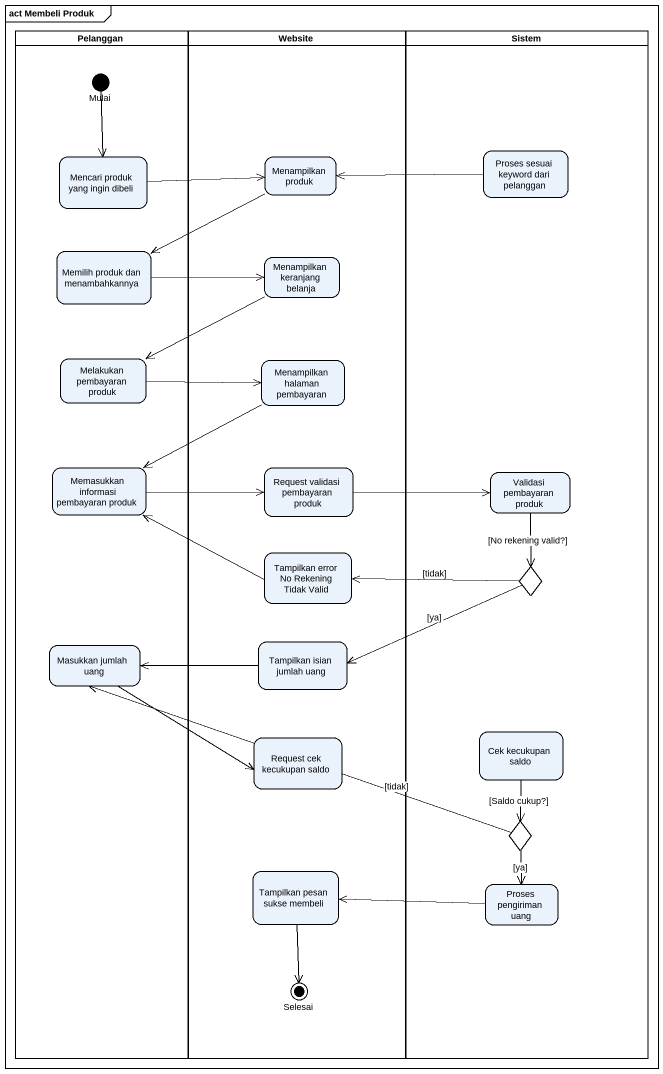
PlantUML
@startuml
mainframe act Membeli Produk
hide empty description
state Pelanggan <<partition>> {
  state Mulai <<start>>
  state "Mencari produk yang ingin dibeli" as Mencari_produk_yang_ingin
  state "Memilih produk dan menambahkannya" as Memilih_produk_dan
  state "Melakukan pembayaran produk" as Melakukan_pembayaran_produk
  state "Memasukkan informasi pembayaran produk" as Memasukkan_informasi
  state "Masukkan jumlah uang" as Masukkan_jumlah_uang
}
state Website <<partition>> {
  state "Menampilkan produk" as Menampilkan_produk
  state "Menampilkan keranjang belanja" as Menampilkan_keranjang
  state "Menampilkan halaman pembayaran" as Menampilkan_halaman
  state "Request validasi pembayaran produk" as Request_validasi_pembayaran
  state "Tampilkan error No Rekening Tidak Valid" as Tampilkan_error_No_Rekening
  state "Tampilkan isian jumlah uang" as Tampilkan_isian_jumlah_uang
  state "Request cek kecukupan saldo" as Request_cek_kecukupan_saldo
  state "Tampilkan pesan sukse membeli" as Tampilkan_pesan_sukse
  state Selesai <<end>>
}
state Sistem <<partition>> {
  state "Proses sesuai keyword dari pelanggan" as Proses_sesuai_keyword_dari
  state "Validasi pembayaran produk" as Validasi_pembayaran_produk
  state choice1 <<choice>>
  state "Cek kecukupan saldo" as Cek_kecukupan_saldo
  state choice2 <<choice>>
  state "Proses pengiriman uang" as Proses_pengiriman_uang
}
Mulai --> Mencari_produk_yang_ingin
Mencari_produk_yang_ingin -right-> Menampilkan_produk
Menampilkan_produk -left-> Memilih_produk_dan
Proses_sesuai_keyword_dari -left-> Menampilkan_produk
Memilih_produk_dan -right-> Menampilkan_keranjang
Menampilkan_keranjang -left-> Melakukan_pembayaran_produk
Melakukan_pembayaran_produk -right-> Menampilkan_halaman
Menampilkan_halaman -left-> Memasukkan_informasi
Memasukkan_informasi -right-> Request_validasi_pembayaran
Request_validasi_pembayaran -right-> Validasi_pembayaran_produk
Validasi_pembayaran_produk --> choice1 : [No rekening valid?]
Tampilkan_error_No_Rekening -left-> Memasukkan_informasi
choice1 -left-> Tampilkan_error_No_Rekening : [tidak]
choice1 -left-> Tampilkan_isian_jumlah_uang : [ya]
Masukkan_jumlah_uang -right-> Request_cek_kecukupan_saldo
Tampilkan_isian_jumlah_uang -left-> Masukkan_jumlah_uang
Cek_kecukupan_saldo --> choice2 : [Saldo cukup?]
choice2 -left-> Masukkan_jumlah_uang : [tidak]
choice2 --> Proses_pengiriman_uang : [ya]
Tampilkan_pesan_sukse --> Selesai
Proses_pengiriman_uang -left-> Tampilkan_pesan_sukse
@enduml
